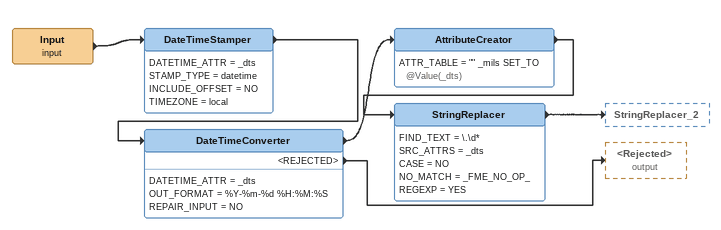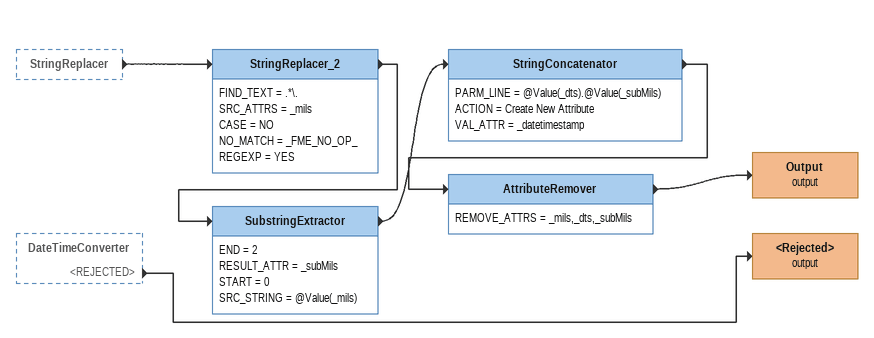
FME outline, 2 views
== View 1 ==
Input (input)
    -> DateTimeStamper
DateTimeStamper
    DATETIME_ATTR = _dts
    STAMP_TYPE = datetime
    INCLUDE_OFFSET = NO
    TIMEZONE = local
    -> DateTimeConverter
DateTimeConverter
    DATETIME_ATTR = _dts
    OUT_FORMAT = %Y-%m-%d %H:%M:%S
    REPAIR_INPUT = NO
    -> AttributeCreator
    <REJECTED> -> <Rejected> (output)
AttributeCreator
    ATTR_TABLE = "" _mils SET_TO @Value(_dts)
    -> StringReplacer
StringReplacer
    FIND_TEXT = \.\d*
    SRC_ATTRS = _dts
    CASE = NO
    NO_MATCH = _FME_NO_OP_
    REGEXP = YES
    -> StringReplacer_2

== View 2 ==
StringReplacer [outside]
    -> StringReplacer_2
DateTimeConverter [outside]
    <REJECTED> -> <Rejected> (output)
StringReplacer_2
    FIND_TEXT = .*\.
    SRC_ATTRS = _mils
    CASE = NO
    NO_MATCH = _FME_NO_OP_
    REGEXP = YES
    -> SubstringExtractor
SubstringExtractor
    END = 2
    RESULT_ATTR = _subMils
    START = 0
    SRC_STRING = @Value(_mils)
    -> StringConcatenator
StringConcatenator
    PARM_LINE = @Value(_dts).@Value(_subMils)
    ACTION = Create New Attribute
    VAL_ATTR = _datetimestamp
    -> AttributeRemover
AttributeRemover
    REMOVE_ATTRS = _mils,_dts,_subMils
    -> Output (output)
Output (output)
<Rejected> (output)
